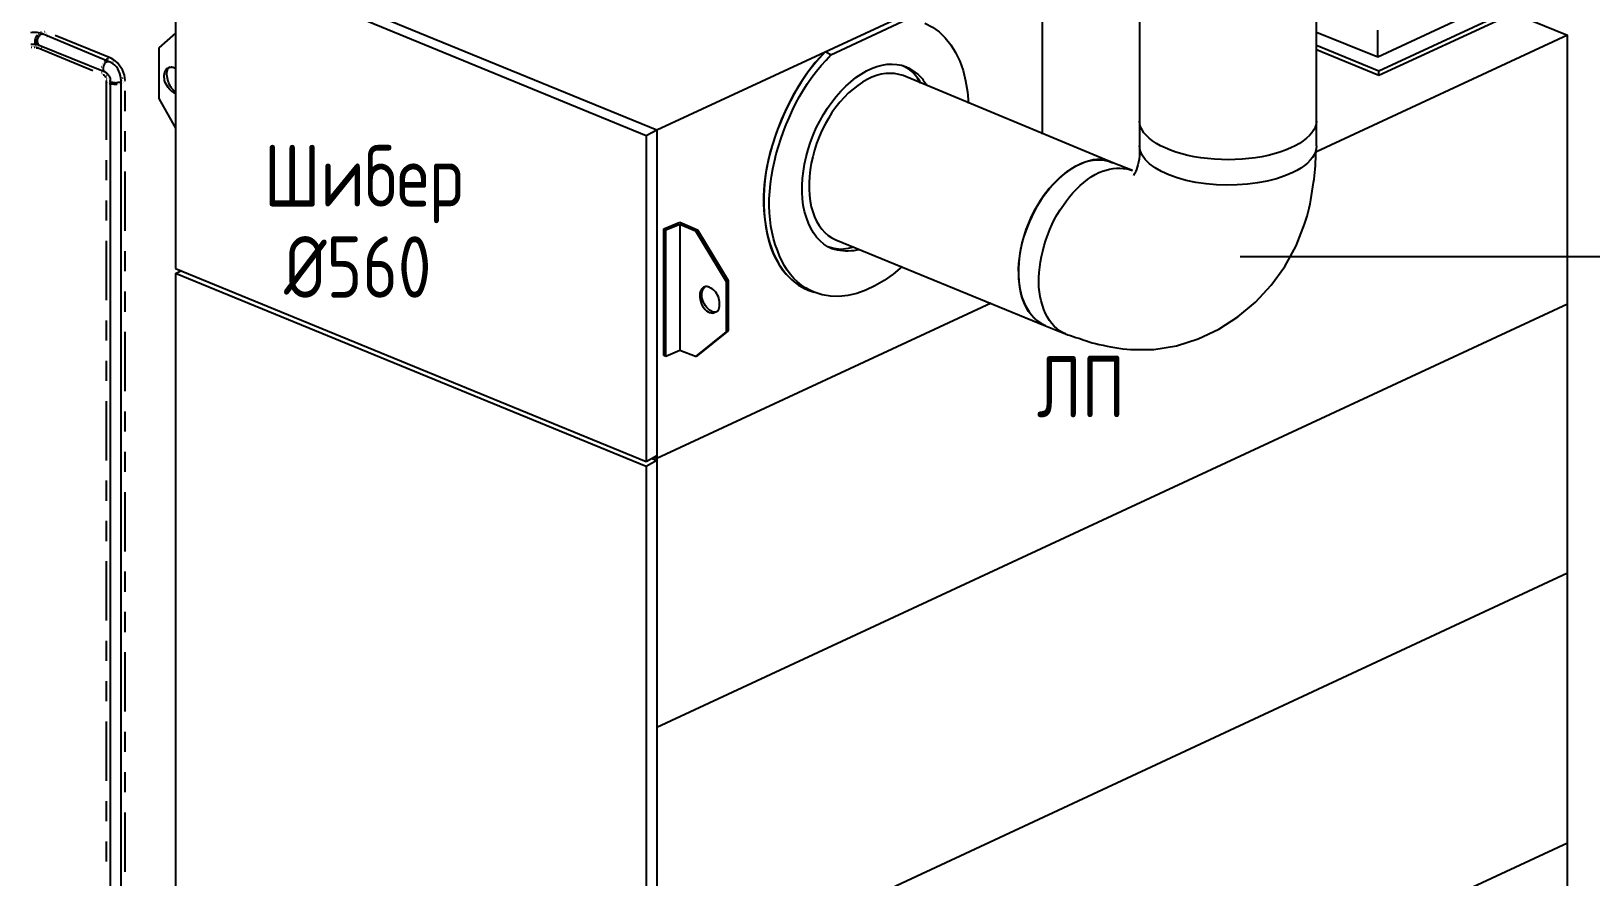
# Model space of a CAD drawing. Header units: metres. Extents: x 20 to 415, y 5 to 292.
# Drawn here: x 291.27 to 331.5, y 158.65 to 180.46 of the extents above; entities that cross this region are included whole.
import ezdxf

# ---------------------------------------------------------------- set-up
doc = ezdxf.new("R2010")
doc.units = ezdxf.units.M
for name, color, linetype in [('ВОЗДУХОВОДЫ', 7, 'Continuous'), ('ИЗОЛЯЦИЯ', 3, 'Continuous'), ('ОБОЗНАЧЕНИЯ', 7, 'Continuous'), ('ОБОРУДОВАНИЕ', 8, 'Continuous'), ('ТРУБОПРОВОД', 5, 'Continuous')]:
    doc.layers.add(name, color=color, linetype=linetype)
doc.styles.add('GOST', font='isocpeur.ttf')

msp = doc.modelspace()

# ---------------------------------------------------------------- linework, layer by layer
at = {"layer": 'ВОЗДУХОВОДЫ'}
for points in [[(324.426, 178.135), (324.426, 184.435)], [(319.861, 184.18), (319.861, 178.135)], [(313.764, 179.309), (313.656, 179.341), (313.544, 179.36), (313.43, 179.367), (313.315, 179.362), (313.197, 179.344), (313.077, 179.312), (312.957, 179.268), (312.835, 179.21), (312.713, 179.138), (312.591, 179.053), (312.47, 178.963), (312.353, 178.862), (312.24, 178.749), (312.131, 178.627), (312.027, 178.496), (311.928, 178.356), (311.835, 178.208), (311.749, 178.054), (311.669, 177.893), (311.596, 177.727), (311.532, 177.558), (311.477, 177.388), (311.431, 177.218), (311.394, 177.048), (311.367, 176.879), (311.348, 176.712), (311.339, 176.546), (311.339, 176.384), (311.348, 176.224), (311.367, 176.069), (311.394, 175.928), (311.431, 175.794), (311.476, 175.669), (311.53, 175.554), (311.593, 175.447), (311.664, 175.351), (311.744, 175.265), (311.831, 175.19), (311.927, 175.126), (312.03, 175.074)], [(319.172, 177.064), (313.764, 179.309)], [(319.861, 178.135), (319.861, 177.498)], [(324.426, 178.135), (324.419, 178.059), (324.397, 177.983), (324.36, 177.908), (324.311, 177.834), (324.248, 177.762), (324.173, 177.693), (324.086, 177.626), (323.989, 177.562), (323.881, 177.502), (323.763, 177.446), (323.629, 177.388), (323.486, 177.336), (323.336, 177.29), (323.179, 177.251), (323.017, 177.217), (322.851, 177.189), (322.68, 177.168), (322.507, 177.153), (322.332, 177.143), (322.156, 177.14), (321.974, 177.143), (321.793, 177.153), (321.616, 177.168), (321.442, 177.189), (321.273, 177.217), (321.109, 177.251), (320.952, 177.29), (320.801, 177.336), (320.658, 177.388), (320.524, 177.446), (320.406, 177.502), (320.298, 177.562), (320.201, 177.626), (320.114, 177.693), (320.039, 177.762), (319.977, 177.834), (319.927, 177.908), (319.89, 177.983), (319.868, 178.059), (319.861, 178.135)], [(324.426, 177.498), (324.426, 178.135)], [(317.948, 172.651), (318.016, 172.628), (318.085, 172.605), (318.154, 172.582), (318.223, 172.559), (318.292, 172.536), (318.361, 172.513), (318.43, 172.49), (318.498, 172.467), (318.567, 172.445), (318.636, 172.422), (318.73, 172.399), (318.825, 172.376), (318.923, 172.354), (319.023, 172.333), (319.124, 172.313), (319.226, 172.295), (319.328, 172.278), (319.43, 172.264), (319.531, 172.252), (319.631, 172.243), (320.23, 172.25), (320.813, 172.345), (321.374, 172.52), (321.905, 172.77), (322.402, 173.088), (322.856, 173.468), (323.261, 173.904), (323.612, 174.389), (323.9, 174.917), (324.12, 175.482), (324.156, 175.583), (324.188, 175.684), (324.216, 175.788), (324.241, 175.893), (324.264, 175.999), (324.284, 176.107), (324.302, 176.216), (324.319, 176.327), (324.335, 176.44), (324.35, 176.554), (324.364, 176.639), (324.375, 176.725), (324.384, 176.812), (324.391, 176.901), (324.398, 176.991), (324.403, 177.081), (324.408, 177.172), (324.414, 177.263), (324.419, 177.355), (324.426, 177.446)], [(319.861, 177.498), (319.861, 177.468), (319.861, 177.439), (319.861, 177.412), (319.861, 177.386), (319.861, 177.361), (319.861, 177.336), (319.861, 177.312), (319.861, 177.289), (319.861, 177.265), (319.861, 177.242), (319.851, 177.155), (319.837, 177.077), (319.821, 177.007), (319.803, 176.945), (319.784, 176.892), (319.765, 176.846), (319.747, 176.807), (319.731, 176.776), (319.717, 176.751), (319.708, 176.732)], [(323.814, 176.809), (323.613, 176.723), (323.393, 176.65), (323.157, 176.59), (322.909, 176.543), (322.651, 176.509), (322.385, 176.489), (322.116, 176.484), (321.846, 176.492), (321.578, 176.515), (321.314, 176.554), (321.063, 176.606), (320.83, 176.672), (320.618, 176.748), (320.428, 176.835), (320.262, 176.93), (320.123, 177.033), (320.011, 177.143), (319.929, 177.257), (319.878, 177.376), (319.861, 177.498)], [(324.426, 177.498), (324.419, 177.421), (324.399, 177.345), (324.366, 177.27), (324.321, 177.196), (324.264, 177.125), (324.195, 177.055), (324.115, 176.988), (324.025, 176.925), (323.924, 176.865), (323.814, 176.809)], [(324.426, 177.498), (324.426, 177.498), (324.426, 177.498)], [(317.437, 172.855), (317.334, 172.907), (317.239, 172.971), (317.151, 173.046), (317.072, 173.132), (317.001, 173.228), (316.938, 173.334), (316.884, 173.45), (316.838, 173.575), (316.802, 173.709), (316.774, 173.85), (316.756, 174.005), (316.747, 174.164), (316.747, 174.327), (316.756, 174.492), (316.774, 174.66), (316.802, 174.829), (316.838, 174.999), (316.884, 175.169), (316.939, 175.339), (317.004, 175.508), (317.076, 175.673), (317.156, 175.832), (317.243, 175.984), (317.336, 176.129), (317.434, 176.267), (317.538, 176.397), (317.647, 176.519), (317.76, 176.633), (317.878, 176.738), (317.999, 176.834), (318.121, 176.919), (318.243, 176.99), (318.365, 177.048), (318.485, 177.091), (318.604, 177.121), (318.722, 177.137), (318.838, 177.14), (318.952, 177.128), (319.063, 177.103), (319.172, 177.064)], [(319.172, 177.064), (319.094, 177.098), (319.013, 177.122), (318.93, 177.138), (318.845, 177.145), (318.757, 177.144), (318.669, 177.134), (318.579, 177.115), (318.488, 177.089), (318.396, 177.055), (318.305, 177.013)], [(319.682, 176.86), (319.172, 177.064)], [(318.305, 177.013), (318.205, 176.963), (318.106, 176.906), (318.008, 176.841), (317.91, 176.768), (317.814, 176.688), (317.719, 176.6), (317.626, 176.504), (317.535, 176.401), (317.447, 176.29), (317.361, 176.171), (317.286, 176.054), (317.214, 175.933), (317.146, 175.808), (317.083, 175.68), (317.023, 175.55), (316.968, 175.416), (316.918, 175.281), (316.873, 175.145), (316.833, 175.008), (316.8, 174.87), (316.773, 174.733), (316.754, 174.596), (316.741, 174.46), (316.735, 174.326), (316.736, 174.194), (316.743, 174.066), (316.755, 173.941), (316.774, 173.821), (316.797, 173.705), (316.825, 173.595), (316.866, 173.491), (316.911, 173.393), (316.961, 173.302), (317.015, 173.217), (317.074, 173.139), (317.137, 173.068), (317.206, 173.004), (317.278, 172.947), (317.356, 172.897), (317.437, 172.855)], [(317.948, 172.651), (317.872, 172.686), (317.798, 172.73), (317.728, 172.784), (317.66, 172.845), (317.597, 172.916), (317.538, 172.995), (317.484, 173.082), (317.437, 173.177), (317.395, 173.28), (317.361, 173.391), (317.326, 173.5), (317.299, 173.614), (317.28, 173.732), (317.268, 173.853), (317.262, 173.978), (317.263, 174.105), (317.272, 174.236), (317.287, 174.369), (317.308, 174.504), (317.335, 174.641), (317.368, 174.785), (317.406, 174.928), (317.449, 175.069), (317.496, 175.207), (317.549, 175.342), (317.607, 175.475), (317.671, 175.604), (317.74, 175.729), (317.815, 175.85), (317.897, 175.967), (317.975, 176.08), (318.058, 176.187), (318.145, 176.289), (318.235, 176.385), (318.327, 176.474), (318.422, 176.557), (318.518, 176.632), (318.617, 176.699), (318.715, 176.758), (318.815, 176.809)], [(318.815, 176.809), (318.907, 176.844), (318.998, 176.873), (319.089, 176.896), (319.179, 176.911), (319.268, 176.921), (319.355, 176.923), (319.44, 176.918), (319.523, 176.906), (319.604, 176.887), (319.682, 176.86)], [(312.03, 175.074), (317.437, 172.855)], [(317.437, 172.855), (317.948, 172.651)]]:
    msp.add_lwpolyline(points, dxfattribs=at)
at = {"layer": 'ИЗОЛЯЦИЯ'}
for points in [[(291.373, 180.228), (291.381, 180.265)], [(291.381, 180.265), (291.394, 180.303)], [(291.381, 180.266), (291.384, 180.266)], [(291.388, 180.287), (291.391, 180.287)], [(291.394, 180.303), (291.411, 180.333)], [(291.397, 180.308), (291.399, 180.308)], [(291.406, 180.328), (291.409, 180.328)], [(291.411, 180.333), (291.43, 180.361)], [(291.418, 180.346), (291.421, 180.346)], [(291.43, 180.361), (291.433, 180.361)], [(291.431, 180.364), (291.434, 180.364)], [(291.446, 180.38), (291.448, 180.38)], [(291.451, 180.386), (291.454, 180.386)], [(291.462, 180.401), (291.464, 180.401)], [(291.474, 180.409), (291.476, 180.409)], [(291.479, 180.42), (291.481, 180.42)], [(291.496, 180.435), (291.499, 180.435)], [(291.497, 180.428), (291.499, 180.428)], [(291.514, 180.447), (291.517, 180.447)], [(291.519, 180.443), (291.522, 180.443)], [(291.542, 180.454), (291.544, 180.454)], [(291.613, 180.449), (291.616, 180.449)], [(291.613, 180.449), (291.616, 180.449)], [(291.626, 180.441), (291.629, 180.441)], [(291.626, 180.441), (291.629, 180.441)], [(291.638, 180.432), (291.64, 180.432)], [(291.638, 180.432), (291.64, 180.432)], [(291.648, 180.422), (291.65, 180.422)], [(291.648, 180.422), (291.65, 180.422)], [(291.656, 180.412), (291.658, 180.412)], [(291.656, 180.412), (291.658, 180.412)], [(291.663, 180.399), (291.665, 180.399)], [(291.663, 180.399), (291.665, 180.399)], [(291.668, 180.385), (291.671, 180.385)], [(291.668, 180.385), (291.671, 180.385)], [(291.672, 180.369), (291.675, 180.369)], [(291.672, 180.369), (291.675, 180.369)], [(291.674, 180.35), (291.677, 180.35)], [(291.674, 180.35), (291.677, 180.35)], [(291.675, 180.329), (291.678, 180.329)], [(293.308, 179.768), (291.888, 180.34)], [(291.269, 180.047), (291.272, 180.047)], [(291.279, 180.047), (291.282, 180.047)], [(291.29, 180.048), (291.293, 180.048)], [(291.303, 180.048), (291.306, 180.048)], [(291.318, 180.048), (291.321, 180.048)], [(291.326, 180.048), (291.328, 180.048)], [(291.333, 180.048), (291.336, 180.048)], [(291.341, 180.047), (291.343, 180.047)], [(291.349, 180.047), (291.351, 180.047)], [(291.356, 180.045), (291.359, 180.045)], [(291.364, 180.043), (291.366, 180.043)], [(291.368, 180.191), (291.373, 180.228)], [(291.368, 180.157), (291.368, 180.191)], [(291.372, 180.125), (291.368, 180.157)], [(291.369, 180.176), (291.372, 180.176)], [(291.37, 180.199), (291.372, 180.199)], [(291.37, 180.154), (291.372, 180.154)], [(291.372, 180.221), (291.375, 180.221)], [(291.372, 180.133), (291.375, 180.133)], [(291.38, 180.096), (291.372, 180.125)], [(291.372, 180.04), (291.374, 180.04)], [(291.376, 180.244), (291.378, 180.244)], [(291.376, 180.114), (291.378, 180.114)], [(291.379, 180.035), (291.382, 180.035)], [(291.381, 180.096), (291.384, 180.096)], [(291.387, 180.03), (291.389, 180.03)], [(291.388, 180.08), (291.391, 180.08)], [(291.391, 180.07), (291.394, 180.07)], [(291.394, 180.023), (291.397, 180.023)], [(291.395, 180.023), (291.398, 180.023)], [(291.397, 180.066), (291.399, 180.066)], [(291.397, 180.023), (291.4, 180.023)], [(291.4, 180.023), (291.403, 180.023)], [(291.403, 180.023), (291.406, 180.023)], [(291.406, 180.053), (291.409, 180.053)], [(291.406, 180.05), (291.409, 180.05)], [(291.407, 180.023), (291.41, 180.023)], [(291.411, 180.023), (291.414, 180.023)], [(291.414, 180.023), (291.417, 180.023)], [(291.417, 180.023), (291.42, 180.023)], [(291.418, 180.041), (291.421, 180.041)], [(291.419, 180.023), (291.446, 180.023)], [(291.424, 180.033), (291.427, 180.033)], [(291.431, 180.031), (291.434, 180.031)], [(291.446, 180.023), (291.448, 180.023)], [(291.446, 180.023), (292.862, 179.443)], [(291.446, 180.023), (291.448, 180.023)], [(291.454, 180.017), (291.456, 180.017)], [(291.454, 180.017), (291.456, 180.017)], [(291.464, 180.013), (291.466, 180.013)], [(291.464, 180.013), (291.466, 180.013)], [(291.475, 180.012), (291.477, 180.012)], [(291.475, 180.012), (291.477, 180.012)], [(291.487, 180.013), (291.489, 180.013)], [(291.487, 180.013), (291.489, 180.013)], [(291.5, 180.016), (291.502, 180.016)], [(291.5, 180.016), (291.502, 180.016)], [(291.514, 180.021), (291.516, 180.021)], [(291.514, 180.021), (291.516, 180.021)], [(291.528, 180.027), (291.53, 180.027)], [(291.528, 180.027), (291.53, 180.027)], [(291.543, 180.033), (291.545, 180.033)], [(291.543, 180.033), (291.545, 180.033)], [(291.558, 180.041), (291.56, 180.041)], [(291.558, 180.041), (291.56, 180.041)], [(291.573, 180.048), (291.576, 180.048)], [(293.078, 179.462), (293.081, 179.462)], [(293.079, 179.485), (293.081, 179.485)], [(293.081, 179.51), (293.084, 179.51)], [(293.085, 179.535), (293.087, 179.535)], [(293.09, 179.561), (293.093, 179.561)], [(293.097, 179.586), (293.1, 179.586)], [(293.106, 179.61), (293.108, 179.61)], [(293.115, 179.633), (293.118, 179.633)], [(293.127, 179.655), (293.129, 179.655)], [(293.14, 179.674), (293.142, 179.674)], [(293.154, 179.691), (293.157, 179.691)], [(293.171, 179.706), (293.173, 179.706)], [(293.188, 179.719), (293.19, 179.719)], [(293.205, 179.73), (293.208, 179.73)], [(293.223, 179.74), (293.226, 179.74)], [(293.241, 179.749), (293.243, 179.749)], [(293.257, 179.755), (293.26, 179.755)], [(293.273, 179.761), (293.275, 179.761)], [(293.287, 179.765), (293.289, 179.765)], [(293.298, 179.767), (293.301, 179.767)], [(293.374, 179.733), (293.308, 179.768)], [(293.308, 179.768), (293.31, 179.768)], [(293.322, 179.759), (293.325, 179.759)], [(293.335, 179.749), (293.338, 179.749)], [(293.347, 179.738), (293.349, 179.738)], [(293.357, 179.725), (293.359, 179.725)], [(293.365, 179.71), (293.367, 179.71)], [(293.372, 179.694), (293.374, 179.694)], [(293.436, 179.69), (293.374, 179.733)], [(293.377, 179.677), (293.38, 179.677)], [(293.381, 179.657), (293.384, 179.657)], [(293.383, 179.637), (293.386, 179.637)], [(293.491, 179.639), (293.436, 179.69)], [(293.541, 179.583), (293.491, 179.639)], [(293.585, 179.522), (293.541, 179.583)], [(293.622, 179.457), (293.585, 179.522)], [(293.651, 179.39), (293.622, 179.457)], [(293.079, 179.439), (293.081, 179.439)], [(293.081, 179.419), (293.083, 179.419)], [(293.084, 179.4), (293.087, 179.4)], [(293.089, 179.384), (293.091, 179.384)], [(293.094, 179.369), (293.096, 179.369)], [(293.1, 179.357), (293.102, 179.357)], [(293.107, 179.347), (293.109, 179.347)], [(293.114, 179.34), (293.116, 179.34)], [(293.121, 179.336), (293.124, 179.336)], [(293.129, 179.334), (293.154, 179.334)], [(293.129, 179.334), (293.132, 179.334)], [(293.144, 179.327), (293.146, 179.327)], [(293.154, 179.334), (293.157, 179.334)], [(293.154, 179.327), (293.157, 179.327)], [(293.154, 179.322), (293.157, 179.322)], [(293.154, 179.317), (293.157, 179.317)], [(293.154, 179.314), (293.157, 179.314)], [(293.154, 179.312), (293.157, 179.312)], [(293.154, 179.31), (293.157, 179.31)], [(293.154, 179.309), (293.157, 179.309)], [(293.154, 179.309), (293.157, 179.309)], [(293.154, 179.309), (293.157, 179.309)], [(293.154, 179.309), (293.157, 179.309)], [(293.157, 179.322), (293.16, 179.322)], [(293.161, 179.302), (293.164, 179.302)], [(293.167, 179.296), (293.17, 179.296)], [(293.169, 179.318), (293.172, 179.318)], [(293.172, 179.291), (293.174, 179.291)], [(293.176, 179.287), (293.179, 179.287)], [(293.18, 179.283), (293.183, 179.283)], [(293.181, 179.316), (293.184, 179.316)], [(293.184, 179.279), (293.186, 179.279)], [(293.188, 179.275), (293.191, 179.275)], [(293.193, 179.315), (293.195, 179.315)], [(293.193, 179.27), (293.195, 179.27)], [(293.199, 179.264), (293.201, 179.264)], [(293.204, 179.316), (293.207, 179.316)], [(293.206, 179.258), (293.208, 179.258)], [(293.206, 179.257), (293.208, 179.257)], [(293.206, 179.255), (293.208, 179.255)], [(293.206, 179.252), (293.208, 179.252)], [(293.206, 179.249), (293.208, 179.249)], [(293.206, 179.245), (293.208, 179.245)], [(293.206, 179.241), (293.208, 179.241)], [(293.206, 179.238), (293.208, 179.238)], [(293.206, 179.235), (293.208, 179.235)], [(293.206, 179.233), (293.208, 179.233)], [(293.206, 179.232), (293.208, 179.232)], [(293.206, 179.225), (293.208, 179.225)], [(293.206, 179.22), (293.208, 179.22)], [(293.206, 179.215), (293.208, 179.215)], [(293.206, 179.212), (293.208, 179.212)], [(293.206, 179.21), (293.208, 179.21)], [(293.206, 179.208), (293.208, 179.208)], [(293.206, 179.207), (293.208, 179.207)], [(293.206, 179.207), (293.208, 179.207)], [(293.206, 179.206), (293.208, 179.206)], [(293.206, 179.206), (293.208, 179.206)], [(293.206, 179.206), (293.208, 179.206)], [(293.206, 179.204), (293.208, 179.204)], [(293.206, 179.201), (293.208, 179.201)], [(293.206, 179.198), (293.208, 179.198)], [(293.206, 179.194), (293.208, 179.194)], [(293.206, 179.19), (293.208, 179.19)], [(293.206, 179.189), (293.209, 179.189)], [(293.206, 179.187), (293.208, 179.187)], [(293.206, 179.184), (293.208, 179.184)], [(293.206, 179.182), (293.208, 179.182)], [(293.206, 179.181), (293.206, 177.651)], [(293.206, 179.181), (293.208, 179.181)], [(293.206, 179.173), (293.209, 179.173)], [(293.209, 179.196), (293.211, 179.196)], [(293.209, 179.166), (293.211, 179.166)], [(293.212, 179.204), (293.215, 179.204)], [(293.212, 179.158), (293.215, 179.158)], [(293.216, 179.318), (293.219, 179.318)], [(293.218, 179.212), (293.22, 179.212)], [(293.218, 179.15), (293.22, 179.15)], [(293.225, 179.219), (293.227, 179.219)], [(293.225, 179.143), (293.227, 179.143)], [(293.228, 179.322), (293.231, 179.322)], [(293.233, 179.227), (293.236, 179.227)], [(293.233, 179.135), (293.236, 179.135)], [(293.242, 179.327), (293.245, 179.327)], [(293.243, 179.235), (293.246, 179.235)], [(293.243, 179.127), (293.246, 179.127)], [(293.254, 179.242), (293.257, 179.242)], [(293.254, 179.12), (293.257, 179.12)], [(293.257, 179.334), (293.259, 179.334)], [(293.267, 179.25), (293.27, 179.25)], [(293.267, 179.112), (293.27, 179.112)], [(293.282, 179.104), (293.285, 179.104)], [(293.306, 179.098), (293.308, 179.098)], [(293.357, 179.088), (293.33, 179.092)], [(293.33, 179.092), (293.333, 179.092)], [(293.383, 179.085), (293.357, 179.088)], [(293.41, 179.082), (293.383, 179.085)], [(293.436, 179.081), (293.41, 179.082)], [(293.463, 179.08), (293.436, 179.081)], [(293.489, 179.079), (293.463, 179.08)], [(293.513, 179.079), (293.516, 179.079)], [(293.537, 179.079), (293.54, 179.079)], [(293.56, 179.087), (293.563, 179.087)], [(293.583, 179.097), (293.585, 179.097)], [(293.588, 179.258), (293.591, 179.258)], [(293.603, 179.256), (293.606, 179.256)], [(293.604, 179.108), (293.606, 179.108)], [(293.618, 179.252), (293.621, 179.252)], [(293.624, 179.118), (293.627, 179.118)], [(293.633, 179.246), (293.635, 179.246)], [(293.642, 179.13), (293.645, 179.13)], [(293.646, 179.238), (293.649, 179.238)], [(293.672, 179.321), (293.651, 179.39)], [(293.658, 179.229), (293.661, 179.229)], [(293.658, 179.141), (293.661, 179.141)], [(293.669, 179.219), (293.672, 179.219)], [(293.686, 179.25), (293.672, 179.321)], [(293.672, 179.153), (293.674, 179.153)], [(293.678, 179.209), (293.68, 179.209)], [(293.681, 179.163), (293.684, 179.163)], [(293.685, 179.199), (293.687, 179.199)], [(293.69, 179.181), (293.686, 179.25)], [(293.688, 179.173), (293.69, 179.173)], [(293.689, 179.189), (293.691, 179.189)], [(293.69, 179.181), (293.693, 179.181)], [(293.69, 178.395), (293.69, 178.916)], [(293.69, 177.355), (293.69, 177.875)], [(293.206, 177.13), (293.206, 176.61)], [(293.69, 175.304), (293.69, 176.834)], [(293.206, 176.09), (293.206, 175.569)], [(293.206, 175.049), (293.206, 173.518)], [(293.69, 174.263), (293.69, 174.784)], [(293.69, 173.222), (293.69, 173.743)], [(293.206, 172.998), (293.206, 172.478)], [(293.69, 171.172), (293.69, 172.702)], [(293.206, 171.957), (293.206, 171.437)], [(293.206, 170.917), (293.206, 169.386)], [(293.69, 170.131), (293.69, 170.651)], [(293.69, 169.09), (293.69, 169.611)], [(293.206, 168.866), (293.206, 168.346)], [(293.69, 167.04), (293.69, 168.57)], [(293.206, 167.825), (293.206, 167.305)], [(293.206, 166.784), (293.206, 165.254)], [(293.69, 165.999), (293.69, 166.519)], [(293.69, 164.958), (293.69, 165.478)], [(293.206, 164.734), (293.206, 164.213)], [(293.69, 162.907), (293.69, 164.438)], [(293.206, 163.693), (293.206, 163.173)], [(293.206, 162.652), (293.206, 161.122)], [(293.69, 161.867), (293.69, 162.387)], [(293.69, 160.826), (293.69, 161.346)], [(293.206, 160.602), (293.206, 160.081)], [(293.69, 158.775), (293.69, 160.306)], [(293.206, 159.561), (293.206, 159.04)]]:
    msp.add_lwpolyline(points, dxfattribs=at)
at = {"layer": 'ОБОЗНАЧЕНИЯ'}
msp.add_lwpolyline([(322.462, 174.641), (347.102, 174.641)], dxfattribs=at)
at = {"layer": 'ОБОРУДОВАНИЕ'}
for points in [[(317.361, 182.522), (307.413, 177.906)], [(317.361, 177.804), (317.361, 182.522)], [(294.991, 181.783), (294.991, 174.335)], [(307.132, 177.753), (298.817, 181.171)], [(307.413, 177.906), (299.123, 181.298)], [(311.902, 179.844), (313.866, 180.762)], [(326.008, 179.793), (328.584, 180.992)], [(326.033, 179.436), (329.4, 180.992)], [(329.4, 180.864), (326.033, 179.309)], [(329.4, 180.966), (330.905, 180.354)], [(294.991, 180.405), (294.557, 180.023)], [(314.326, 180.66), (314.517, 180.562), (314.692, 180.436), (314.851, 180.283), (314.992, 180.106), (315.116, 179.905), (315.222, 179.682), (315.308, 179.438), (315.375, 179.174), (315.422, 178.892), (315.448, 178.594)], [(324.426, 180.431), (326.008, 179.793)], [(330.905, 180.354), (324.426, 177.344)], [(326.008, 179.793), (326.008, 180.482)], [(330.905, 173.416), (330.905, 180.354)], [(294.557, 180.023), (294.557, 178.722)], [(311.749, 179.921), (311.621, 179.787), (311.498, 179.646), (311.38, 179.498), (311.266, 179.342), (311.156, 179.181), (311.051, 179.013), (310.951, 178.84), (310.855, 178.661), (310.764, 178.477), (310.678, 178.288), (310.597, 178.103), (310.522, 177.916), (310.454, 177.726), (310.392, 177.534), (310.337, 177.341), (310.289, 177.148), (310.247, 176.954), (310.213, 176.76), (310.187, 176.567), (310.168, 176.375), (310.163, 176.193), (310.165, 176.012), (310.173, 175.834), (310.188, 175.659), (310.209, 175.489), (310.238, 175.323), (310.273, 175.162), (310.316, 175.007), (310.365, 174.859), (310.423, 174.717), (310.487, 174.583), (310.557, 174.458), (310.633, 174.34), (310.715, 174.231), (310.802, 174.131), (310.895, 174.039), (310.993, 173.958), (311.096, 173.886), (311.203, 173.825), (311.316, 173.773)], [(311.749, 179.921), (311.526, 179.673), (311.316, 179.406), (311.12, 179.122), (310.939, 178.822), (310.774, 178.508), (310.625, 178.183), (310.495, 177.849), (310.383, 177.507), (310.291, 177.16), (310.219, 176.809)], [(311.902, 179.844), (311.749, 179.921)], [(324.426, 180.099), (326.033, 179.436)], [(326.033, 179.309), (324.426, 179.972)], [(294.991, 178.849), (294.96, 178.861), (294.928, 178.879), (294.895, 178.903), (294.863, 178.933), (294.832, 178.967), (294.802, 179.005), (294.774, 179.047), (294.749, 179.09), (294.728, 179.135), (294.71, 179.181), (294.704, 179.227), (294.702, 179.272), (294.702, 179.315), (294.706, 179.356), (294.714, 179.395), (294.725, 179.429), (294.741, 179.459), (294.76, 179.483), (294.784, 179.501), (294.812, 179.513)], [(294.838, 179.538), (294.817, 179.52), (294.798, 179.499), (294.784, 179.473), (294.772, 179.443), (294.765, 179.411), (294.761, 179.375), (294.761, 179.336), (294.765, 179.295), (294.774, 179.252), (294.787, 179.206), (294.796, 179.168), (294.808, 179.131), (294.823, 179.094), (294.841, 179.058), (294.86, 179.025), (294.883, 178.994), (294.907, 178.965), (294.933, 178.94), (294.961, 178.918), (294.991, 178.9)], [(294.812, 179.513), (294.828, 179.519), (294.843, 179.525), (294.858, 179.529), (294.874, 179.531), (294.889, 179.532), (294.904, 179.531), (294.92, 179.529), (294.935, 179.525), (294.95, 179.519), (294.966, 179.513)], [(294.966, 179.513), (294.972, 179.513), (294.978, 179.513), (294.982, 179.513), (294.985, 179.513), (294.988, 179.513), (294.989, 179.513), (294.99, 179.513), (294.991, 179.513), (294.991, 179.513), (294.991, 179.513)], [(311.469, 173.722), (311.355, 173.774), (311.246, 173.835), (311.141, 173.907), (311.041, 173.988), (310.946, 174.08), (310.857, 174.18), (310.775, 174.289), (310.701, 174.407), (310.634, 174.532), (310.576, 174.666), (310.518, 174.807), (310.466, 174.954), (310.421, 175.106), (310.383, 175.265), (310.353, 175.428), (310.33, 175.597), (310.315, 175.772), (310.308, 175.951), (310.31, 176.135), (310.321, 176.324), (310.34, 176.516), (310.367, 176.709), (310.4, 176.903), (310.442, 177.097), (310.49, 177.29), (310.545, 177.483), (310.607, 177.675), (310.675, 177.865), (310.75, 178.052), (310.831, 178.237), (310.911, 178.419), (310.999, 178.598), (311.093, 178.772), (311.193, 178.942), (311.3, 179.108), (311.411, 179.267), (311.528, 179.422), (311.649, 179.569), (311.774, 179.71), (311.902, 179.844)], [(311.928, 174.845), (311.817, 174.898), (311.714, 174.966), (311.619, 175.049), (311.531, 175.144), (311.453, 175.253), (311.382, 175.374), (311.32, 175.506), (311.267, 175.65), (311.223, 175.804), (311.188, 175.967), (311.17, 176.132), (311.161, 176.302), (311.161, 176.479), (311.171, 176.66), (311.191, 176.844), (311.221, 177.03), (311.261, 177.218), (311.311, 177.406), (311.372, 177.593), (311.443, 177.778), (311.524, 177.959), (311.614, 178.135), (311.711, 178.305), (311.815, 178.468), (311.925, 178.623), (312.04, 178.77), (312.16, 178.908), (312.284, 179.035), (312.411, 179.152), (312.54, 179.258), (312.678, 179.35), (312.815, 179.429), (312.951, 179.493), (313.086, 179.544), (313.219, 179.58), (313.35, 179.601), (313.478, 179.608), (313.603, 179.6), (313.724, 179.576), (313.841, 179.538)], [(314.223, 179.104), (314.191, 179.164), (314.156, 179.221), (314.118, 179.274), (314.077, 179.325), (314.032, 179.372), (313.985, 179.417), (313.934, 179.458), (313.881, 179.496), (313.824, 179.531), (313.764, 179.564)], [(313.968, 179.436), (313.946, 179.451), (313.925, 179.464), (313.905, 179.477), (313.886, 179.488), (313.866, 179.5), (313.847, 179.511), (313.828, 179.523), (313.808, 179.536), (313.787, 179.549), (313.764, 179.564)], [(313.841, 179.538), (313.871, 179.523), (313.9, 179.507), (313.927, 179.492), (313.954, 179.475), (313.981, 179.459), (314.008, 179.441), (314.035, 179.422), (314.063, 179.403), (314.092, 179.382), (314.121, 179.36)], [(314.223, 179.104), (314.201, 179.142), (314.177, 179.178), (314.154, 179.213), (314.13, 179.247), (314.106, 179.28), (314.08, 179.312), (314.054, 179.343), (314.027, 179.375), (313.998, 179.405), (313.968, 179.436)], [(314.121, 179.36), (314.151, 179.336), (314.18, 179.311), (314.207, 179.284), (314.233, 179.255), (314.259, 179.226), (314.283, 179.194), (314.307, 179.161), (314.33, 179.127), (314.354, 179.091), (314.377, 179.053)], [(326.033, 179.309), (326.033, 179.436)], [(294.557, 178.722), (294.991, 177.957)], [(307.413, 177.906), (307.132, 177.753)], [(307.413, 177.906), (307.413, 169.437)], [(307.132, 177.753), (307.132, 169.361)], [(310.219, 176.809), (310.193, 176.596), (310.176, 176.387), (310.168, 176.181), (310.168, 175.98), (310.178, 175.782), (310.195, 175.589), (310.221, 175.402), (310.255, 175.219), (310.297, 175.042), (310.346, 174.87), (310.411, 174.714), (310.484, 174.568), (310.564, 174.431), (310.651, 174.304), (310.745, 174.188), (310.846, 174.082), (310.954, 173.988), (311.068, 173.905), (311.189, 173.833), (311.316, 173.773)], [(307.592, 175.355), (308, 175.533)], [(307.643, 175.329), (308, 175.482)], [(308, 175.533), (308.459, 175.329)], [(308, 175.482), (308, 172.218)], [(308, 175.482), (308.408, 175.304)], [(307.592, 172.09), (307.592, 175.355)], [(307.643, 175.329), (307.592, 175.355)], [(307.643, 172.064), (307.643, 175.329)], [(308.408, 175.304), (308.459, 175.329)], [(308.408, 175.304), (309.199, 174.003)], [(308.459, 175.329), (309.25, 174.029)], [(311.851, 174.896), (311.913, 174.875), (311.974, 174.859), (312.036, 174.848), (312.098, 174.841), (312.161, 174.838), (312.224, 174.841), (312.289, 174.848), (312.354, 174.859), (312.421, 174.875), (312.489, 174.896)], [(311.851, 174.896), (311.913, 174.875), (311.974, 174.859), (312.036, 174.848), (312.098, 174.841), (312.161, 174.838), (312.224, 174.841), (312.289, 174.848), (312.354, 174.859), (312.421, 174.875), (312.489, 174.896)], [(312.642, 174.819), (312.566, 174.805), (312.492, 174.795), (312.419, 174.788), (312.347, 174.784), (312.275, 174.784), (312.205, 174.788), (312.135, 174.796), (312.066, 174.808), (311.997, 174.824), (311.928, 174.845)], [(294.991, 174.335), (307.132, 169.361)], [(294.991, 174.207), (295.144, 174.284)], [(313.739, 174.386), (313.507, 174.192), (313.273, 174.025), (313.036, 173.886), (312.8, 173.774), (312.565, 173.691), (312.334, 173.636), (312.107, 173.612), (311.886, 173.618), (311.673, 173.654), (311.469, 173.722)], [(307.132, 169.233), (294.991, 174.207)], [(294.991, 174.207), (294.991, 153.444)], [(308.612, 173.85), (308.584, 173.831), (308.56, 173.805), (308.541, 173.772), (308.528, 173.734), (308.52, 173.691), (308.516, 173.643), (308.519, 173.59), (308.527, 173.535), (308.541, 173.477), (308.561, 173.416), (308.587, 173.365), (308.618, 173.319), (308.652, 173.279), (308.69, 173.245), (308.73, 173.219), (308.77, 173.2), (308.81, 173.189), (308.849, 173.187), (308.885, 173.195), (308.918, 173.212)], [(308.943, 173.212), (308.912, 173.208), (308.877, 173.212), (308.841, 173.222), (308.805, 173.24), (308.768, 173.263), (308.732, 173.293), (308.698, 173.329), (308.666, 173.37), (308.637, 173.416), (308.612, 173.467), (308.592, 173.514), (308.578, 173.561), (308.57, 173.609), (308.568, 173.655), (308.571, 173.7), (308.579, 173.743), (308.593, 173.783), (308.611, 173.818), (308.635, 173.85), (308.663, 173.875)], [(308.765, 173.85), (308.75, 173.857), (308.734, 173.862), (308.719, 173.866), (308.704, 173.868), (308.688, 173.869), (308.673, 173.868), (308.658, 173.866), (308.642, 173.862), (308.627, 173.857), (308.612, 173.85)], [(308.918, 173.212), (308.946, 173.223), (308.97, 173.239), (308.99, 173.261), (309.005, 173.287), (309.017, 173.318), (309.025, 173.352), (309.028, 173.39), (309.029, 173.43), (309.026, 173.473), (309.02, 173.518), (309.01, 173.564), (308.996, 173.607), (308.978, 173.648), (308.956, 173.686), (308.931, 173.722), (308.902, 173.755), (308.872, 173.785), (308.838, 173.811), (308.802, 173.832), (308.765, 173.85)], [(309.199, 174.003), (309.25, 174.029)], [(309.199, 174.003), (309.199, 172.702)], [(309.25, 174.029), (309.25, 172.728)], [(316.035, 173.442), (307.413, 169.437)], [(311.316, 173.773), (311.469, 173.722)], [(330.905, 173.416), (307.413, 162.499)], [(330.905, 166.478), (330.905, 173.416)], [(309.199, 172.702), (308.408, 172.064)], [(309.25, 172.728), (308.459, 172.09)], [(309.199, 172.702), (309.25, 172.728)], [(308, 172.218), (307.643, 172.064)], [(308.408, 172.064), (308, 172.218)], [(307.643, 172.064), (307.592, 172.09)], [(308.408, 172.064), (308.459, 172.09)], [(307.132, 169.361), (307.413, 169.514)], [(307.286, 169.437), (307.413, 169.386)], [(307.413, 169.437), (307.337, 169.463)], [(307.413, 169.437), (307.413, 162.499)], [(307.413, 169.386), (307.132, 169.233)], [(307.132, 169.233), (307.132, 148.47)], [(330.905, 166.478), (307.413, 155.536)], [(330.905, 159.515), (330.905, 166.478)], [(307.413, 162.499), (307.413, 155.536)], [(330.905, 159.515), (307.413, 148.598)], [(330.905, 157.831), (330.905, 159.515)]]:
    msp.add_lwpolyline(points, dxfattribs=at)
at = {"layer": 'ТРУБОПРОВОД'}
for points in [[(291.573, 180.38), (291.54, 180.394), (291.504, 180.405), (291.464, 180.413), (291.422, 180.418), (291.379, 180.421), (291.334, 180.422), (291.29, 180.421), (291.247, 180.417)], [(291.471, 180.099), (291.456, 180.108), (291.444, 180.12), (291.433, 180.135), (291.425, 180.151), (291.42, 180.169), (291.418, 180.189), (291.419, 180.21), (291.424, 180.232), (291.432, 180.255), (291.446, 180.278), (291.454, 180.3), (291.464, 180.32), (291.475, 180.339), (291.487, 180.354), (291.5, 180.367), (291.514, 180.377), (291.528, 180.384), (291.543, 180.386), (291.558, 180.385), (291.573, 180.38)], [(291.573, 180.38), (291.565, 180.38), (291.555, 180.38), (291.545, 180.379), (291.534, 180.377), (291.522, 180.373), (291.511, 180.369), (291.5, 180.362), (291.489, 180.354), (291.479, 180.343), (291.471, 180.329), (291.463, 180.32), (291.456, 180.311), (291.449, 180.3), (291.442, 180.288), (291.436, 180.275), (291.431, 180.261), (291.426, 180.246), (291.423, 180.232), (291.421, 180.217), (291.42, 180.201)], [(293.282, 179.666), (291.573, 180.38)], [(291.262, 180.119), (291.283, 180.122), (291.304, 180.123), (291.326, 180.124), (291.349, 180.125), (291.372, 180.125), (291.394, 180.125), (291.401, 180.125), (291.407, 180.125), (291.412, 180.124), (291.416, 180.123), (291.42, 180.122), (291.424, 180.119), (291.428, 180.116), (291.433, 180.112), (291.439, 180.106), (291.446, 180.099), (291.446, 180.099), (291.448, 180.099), (291.451, 180.099), (291.454, 180.099), (291.458, 180.099), (291.462, 180.099), (291.466, 180.099), (291.468, 180.099), (291.47, 180.099), (291.471, 180.099)], [(291.42, 180.201), (291.421, 180.187), (291.423, 180.173), (291.426, 180.161), (291.431, 180.151), (291.436, 180.141), (291.442, 180.132), (291.449, 180.123), (291.456, 180.115), (291.463, 180.107), (291.471, 180.099)], [(291.471, 180.099), (293.18, 179.411)], [(293.129, 179.487), (293.13, 179.502), (293.132, 179.518), (293.135, 179.533), (293.14, 179.548), (293.145, 179.564), (293.151, 179.579), (293.158, 179.594), (293.165, 179.61), (293.172, 179.625), (293.18, 179.64), (293.188, 179.648), (293.198, 179.655), (293.209, 179.662), (293.22, 179.667), (293.231, 179.672), (293.242, 179.675), (293.254, 179.676), (293.264, 179.675), (293.274, 179.672), (293.282, 179.666)], [(293.18, 179.411), (293.172, 179.411), (293.165, 179.414), (293.158, 179.417), (293.151, 179.423), (293.145, 179.43), (293.14, 179.438), (293.135, 179.448), (293.132, 179.46), (293.13, 179.473), (293.129, 179.487)], [(293.588, 179.181), (293.584, 179.243), (293.573, 179.305), (293.556, 179.366), (293.532, 179.425), (293.502, 179.481), (293.467, 179.532), (293.427, 179.577), (293.383, 179.615), (293.334, 179.645), (293.282, 179.666)], [(293.18, 179.411), (293.181, 179.41), (293.183, 179.408), (293.186, 179.405), (293.189, 179.402), (293.193, 179.398), (293.197, 179.394), (293.2, 179.391), (293.203, 179.388), (293.205, 179.386), (293.206, 179.385), (293.221, 179.369), (293.236, 179.352), (293.25, 179.334), (293.263, 179.315), (293.276, 179.296), (293.286, 179.277), (293.295, 179.258), (293.302, 179.24), (293.306, 179.223), (293.308, 179.206), (293.308, 179.2), (293.308, 179.194), (293.308, 179.19), (293.308, 179.187), (293.308, 179.184), (293.308, 179.183), (293.308, 179.182), (293.308, 179.181), (293.308, 179.181), (293.308, 179.181)], [(293.333, 179.13), (293.326, 179.137), (293.321, 179.143), (293.316, 179.148), (293.313, 179.152), (293.311, 179.155), (293.309, 179.159), (293.308, 179.164), (293.308, 179.168), (293.308, 179.174), (293.308, 179.181)], [(293.308, 179.181), (293.308, 146.379)], [(293.588, 179.181), (293.587, 179.173), (293.585, 179.166), (293.581, 179.159), (293.576, 179.152), (293.569, 179.146), (293.561, 179.141), (293.551, 179.136), (293.539, 179.133), (293.526, 179.131), (293.512, 179.13), (293.496, 179.124), (293.478, 179.12), (293.46, 179.119), (293.441, 179.119), (293.422, 179.121), (293.403, 179.123), (293.385, 179.125), (293.366, 179.128), (293.349, 179.129), (293.333, 179.13)], [(293.588, 179.181), (293.588, 179.181), (293.588, 179.181)], [(293.588, 146.379), (293.588, 179.181)]]:
    msp.add_lwpolyline(points, dxfattribs=at)

# ---------------------------------------------------------------- texts
at = {"layer": 'ОБОЗНАЧЕНИЯ', "style": 'GOST', "width": 0.8}
for s, p in [('Шибер', (297.269, 175.933)), ('%%c560', (297.792, 173.583)), ('ЛП', (317.214, 170.497))]:
    msp.add_text(s, height=1.5823, dxfattribs=at).set_placement(p)

doc.saveas('drawing.dxf')
